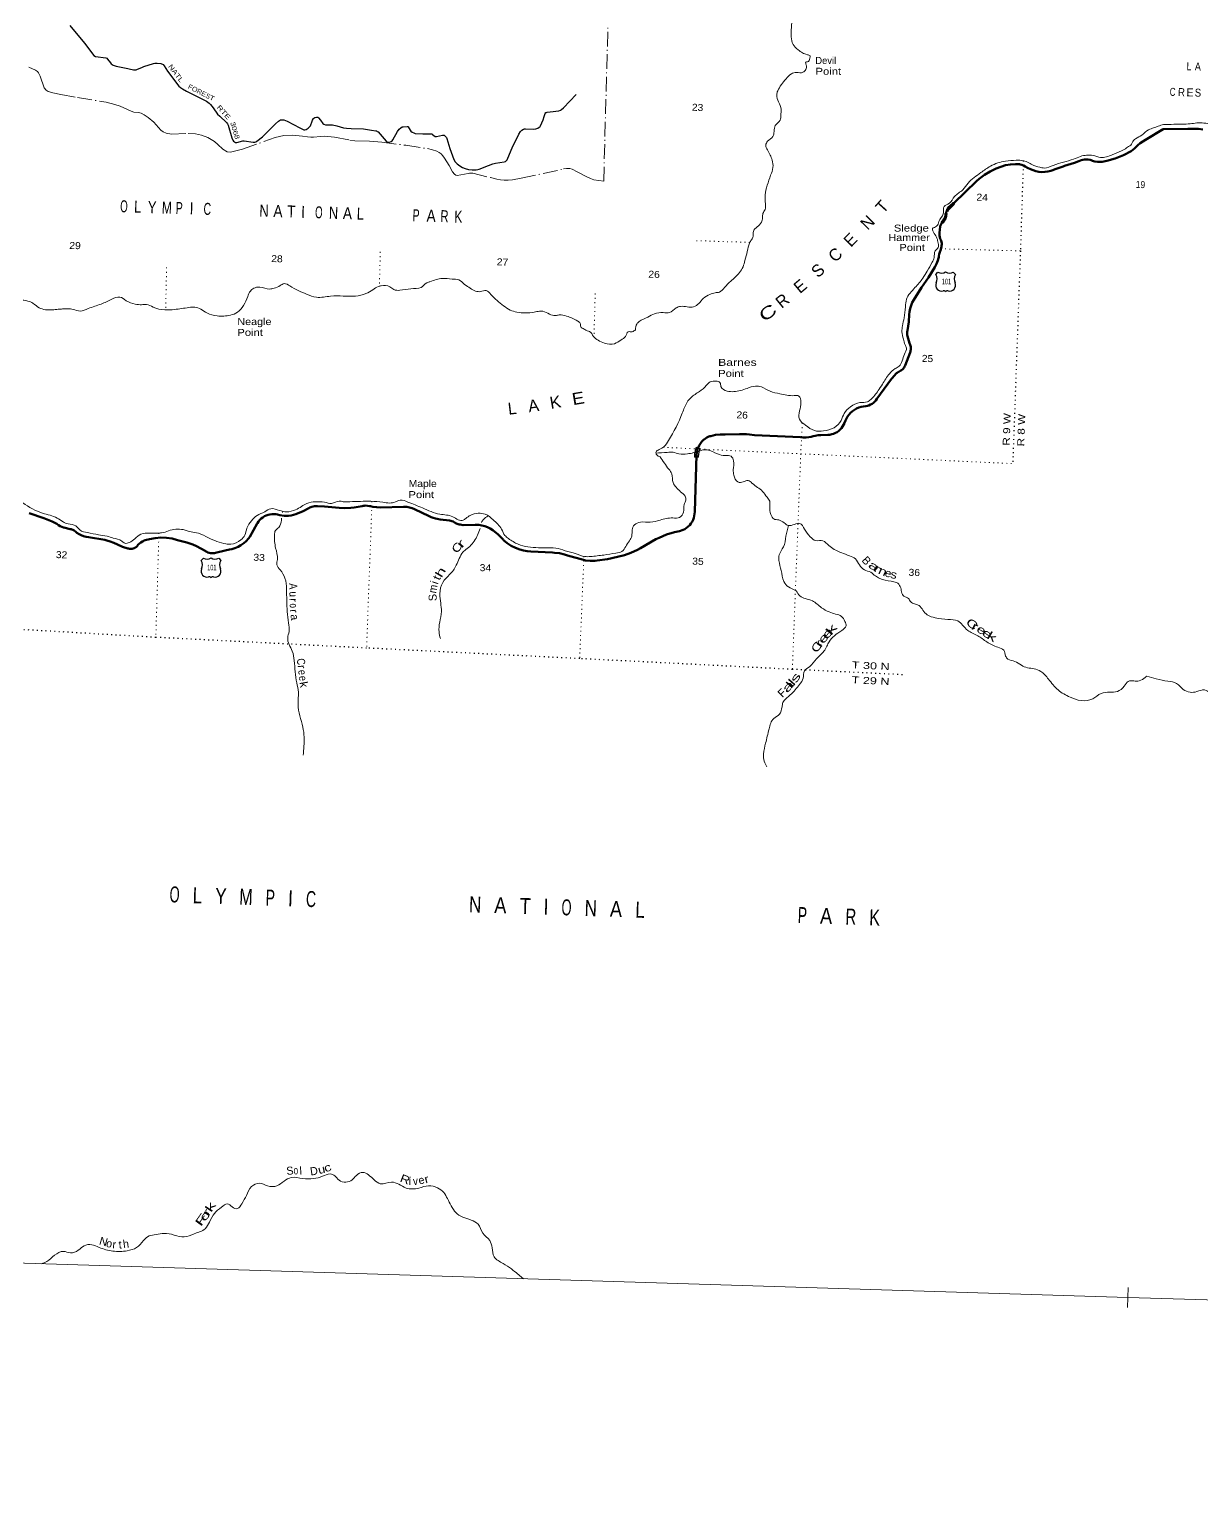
# Model space of a CAD drawing. Header units: feet. Extents: x -739708 to -488887, y 188754 to 379550.
# Drawn here: x -705545 to -676232, y 189004 to 225540 of the extents above; entities that cross this region are included whole.
import ezdxf
from ezdxf.enums import TextEntityAlignment as Align

# ---------------------------------------------------------------- set-up
doc = ezdxf.new("R2010")
doc.units = ezdxf.units.FT
doc.header["$LTSCALE"] = 73
doc.linetypes.add('DOT_DASHED', pattern=[7.7, 5, -1.2, 0.3, -1.2])
doc.linetypes.add('DOTTED', pattern=[1.5, 0.3, -1.2])
for name, color, linetype, lineweight in [('16', 7, 'Continuous', 25), ('20', 7, 'Continuous', 70), ('29', 7, 'Continuous', 25), ('39', 7, 'Continuous', 13), ('4', 7, 'Continuous', 13), ('42', 7, 'Continuous', 25), ('44', 7, 'DOT_DASHED', 13), ('57', 7, 'Continuous', 13), ('6', 7, 'DOTTED', 25), ('7', 7, 'DOTTED', 13)]:
    doc.layers.add(name, color=color, linetype=linetype, lineweight=lineweight)
doc.layers.add('30', color=7, linetype='Continuous')
doc.layers.add('41', color=7, linetype='Continuous')

msp = doc.modelspace()

# ---------------------------------------------------------------- linework, layer by layer
at = {"layer": '16'}
for p, q in [((-682878.02, 219409.63), (-682826.71, 219468.39)), ((-682634.95, 219474.36), (-682635.23, 219474.16)), ((-682442.86, 219468.48), (-682391.47, 219409.63)), ((-701243.04, 212260.46), (-701191.73, 212319.22)), ((-700999.97, 212325.19), (-701000.25, 212324.99)), ((-700807.88, 212319.31), (-700756.49, 212260.46))]:
    msp.add_line(p, q, dxfattribs=at)
for centre, radius, start, end in [((-683071, 219299), 222.05, 332.97043, 29.75871), ((-682735.63, 219626.05), 182.07, 239.97227, 303.45418), ((-682533.85, 219625.55), 181.52, 236.33975, 300.08743), ((-682533.86, 219626.05), 182.07, 236.54582, 236.59441), ((-682198.5, 219299), 222.05, 150.24129, 207.02957), ((-682731.81, 219144.1), 151.42, 159.09177, 283.81923), ((-682537.69, 219144.1), 151.42, 256.18077, 20.90823), ((-701100.65, 212476.88), 182.07, 239.97227, 303.45418), ((-700898.87, 212476.38), 181.52, 236.33975, 300.08743), ((-700898.88, 212476.88), 182.07, 236.54582, 236.59441), ((-701096.83, 211994.93), 151.42, 159.09177, 283.81923), ((-701436.02, 212149.83), 222.05, 332.97043, 29.75871), ((-700902.71, 211994.93), 151.42, 256.18077, 20.90823), ((-700563.52, 212149.83), 222.05, 150.24129, 207.02957)]:
    msp.add_arc(centre, radius, start, end, dxfattribs=at)
for centre, major_axis, start_param, end_param in [((-682676.47, 218945.28), (-19.56, 51.67), 4.95877769, 6.28318531), ((-682593.02, 218945.28), (19.56, 51.67), 0, 1.32637542), ((-701041.49, 211796.11), (-19.56, 51.67), 4.95877769, 6.28318531), ((-700958.04, 211796.11), (19.56, 51.67), 0, 1.32637542)]:
    msp.add_ellipse(centre, major_axis=major_axis, ratio=0.929097, start_param=start_param, end_param=end_param, dxfattribs=at)
at = {"layer": '20'}
for points in [[(-680591.77, 222075), (-680517.43, 222043.28), (-680448.26, 222013.96), (-680376.4, 221992.02), (-680302.64, 221977.72), (-680227.79, 221971.21), (-680152.67, 221972.55), (-680078.1, 221981.74), (-680004.9, 221998.68), (-679933.87, 222023.17), (-679918.09, 222029.77), (-679696.61, 222112.3), (-679662.93, 222122.59), (-679415.48, 222200.34), (-679308.1, 222244.15), (-679282.9, 222254.43), (-679258.1, 222263.29), (-679248.11, 222266.86), (-679205.76, 222277.52), (-679162.52, 222283.68), (-679143.88, 222284.37), (-679118.96, 222285.3), (-679093.88, 222283), (-679070.13, 222280.83), (-679022.11, 222271.3), (-678975.35, 222256.8), (-678968.75, 222254.31), (-678905.09, 222237.57), (-678840.03, 222227.57), (-678774.28, 222224.43), (-678718.79, 222227.13), (-678607.08, 222249.66), (-678396.03, 222310), (-678192.45, 222392.08), (-677998.56, 222494.98), (-677915.94, 222561.8), (-677867.02, 222605.48), (-677833.29, 222639.81), (-677772.83, 222691.81), (-677707.26, 222737.2), (-677637.31, 222775.48), (-677193.96, 223039.58)], [(-677193.96, 223039.58), (-676582.09, 223053.71), (-676405.28, 223052.75), (-676311.08, 223050.04), (-676206.74, 223036.6)], [(-684438.94, 216201.93), (-684406.68, 216230.82), (-684377.61, 216262.93), (-684352.06, 216297.89), (-683989.58, 216797.37), (-683906.56, 216892.57), (-683884.7, 216917.64), (-683859.78, 216939.67), (-683850.78, 216947.63), (-683813.83, 216973.98), (-683806.65, 216978.13), (-683781.83, 216992.47), (-683756.65, 217005.62), (-683737.09, 217018.35), (-683717.07, 217034.59), (-683698.86, 217052.84), (-683682.66, 217072.89), (-683675.17, 217084.46), (-683660.74, 217109.41), (-683650.96, 217134.46), (-683524.36, 217458.76), (-683514.62, 217483.69), (-683509.73, 217508.76), (-683506.93, 217525.04), (-683504.74, 217558.35), (-683506.05, 217591.7), (-683507.22, 217599.74), (-683510.85, 217624.78), (-683520.15, 217649.74), (-683535.37, 217690.6), (-683586.06, 217867.14), (-683586.19, 217867.68), (-683592.81, 217902.96), (-683595.7, 217938.75), (-683594.84, 217974.65), (-683590.23, 218010.25), (-683556.09, 218226.26), (-683545.26, 218412.77), (-683538.91, 218475.79), (-683523.38, 218554.82), (-683499.67, 218631.8), (-683468.05, 218705.88), (-683428.86, 218776.24), (-683238.44, 219080.23), (-683061.62, 219338), (-682909.24, 219590.16), (-682865.65, 219673.64), (-682831.02, 219761.21), (-682815.49, 219815.56), (-682808.38, 219840.46), (-682803.82, 219865.56), (-682794.53, 219916.64), (-682772.82, 219990.86), (-682766.77, 220007.47), (-682740.35, 220098.85), (-682739.24, 220103.74), (-682734.53, 220132.91), (-682732.89, 220162.4), (-682734.35, 220191.91), (-682738.88, 220221.1), (-682739.82, 220224.66), (-682746.43, 220249.64), (-682757.39, 220274.66), (-682767.95, 220300.94), (-682779.76, 220342.42), (-682787.16, 220384.91), (-682790.08, 220427.94), (-682788.49, 220471.03), (-682782.41, 220513.73), (-682770.11, 220617.83), (-682758.73, 220647.81), (-682740.85, 220685.68), (-682726.23, 220703.82), (-682682.76, 220753.92), (-682657.56, 220793.36), (-682639.68, 220844.64), (-682625.05, 220914.84), (-682623.43, 220950.34), (-682617.74, 220973.22), (-682607.07, 220997.87), (-682603.11, 221005.56), (-682590.92, 221023.71), (-682571.41, 221048.16), (-682428.76, 221192.12), (-681866.04, 221742.17), (-681800.54, 221800.33), (-681666.84, 221901.19), (-681523.34, 221987.53), (-681371.59, 222058.39), (-681138.98, 222141.55), (-681014.78, 222162.53), (-680889.07, 222170.41), (-680834.7, 222169.18), (-680809.76, 222168.61), (-680784.7, 222164.02), (-680767.83, 222160.93), (-680727, 222148.93), (-680687.64, 222132.72), (-680650.19, 222112.49), (-680649.75, 222112.22), (-680591.77, 222075)], [(-692289.63, 212439.02), (-692166.48, 212411.13), (-692092.69, 212387.72), (-691685.61, 212272.67), (-691640.82, 212262.96), (-691519.2, 212252.5), (-691397.15, 212254.81), (-691345.67, 212259.63), (-691091.16, 212290.35), (-690838.49, 212347.97), (-690667.35, 212388.95), (-690501.42, 212447.59), (-690342.54, 212523.25), (-690265.82, 212567.49), (-689878.22, 212789.96), (-689799.85, 212829.44), (-689610.05, 212907.88), (-689413.09, 212966.05), (-689291.59, 212994.1), (-689198.99, 213022.74), (-689198.47, 213022.98), (-689152.65, 213046.73), (-689109.56, 213075.14), (-689069.68, 213107.89), (-689033.44, 213144.64), (-689001.24, 213184.98), (-688973.43, 213228.45), (-688950.32, 213274.6), (-688932.16, 213322.91), (-688919.14, 213372.86), (-688911.42, 213423.89), (-688909.08, 213475.44), (-688861.88, 214902.66), (-688855.37, 214955.51), (-688847.25, 214996.53), (-688835.06, 215039.91), (-688819.59, 215077.35), (-688793.84, 215133.71), (-688762.34, 215187.08), (-688727.28, 215234.36), (-688705.83, 215259.4), (-688680.88, 215282.28), (-688675.22, 215287.47), (-688641.78, 215312.22), (-688605.94, 215333.34), (-688568.09, 215350.59), (-688552.57, 215355.79), (-688527.35, 215364.16), (-688502.57, 215371.26), (-688501.58, 215371.54), (-688385.06, 215396.93), (-688266.52, 215410.01), (-688147.26, 215410.62), (-687786.07, 215420.07), (-687617.33, 215416.76), (-687535.29, 215408.73), (-687412.88, 215394.04), (-686265.39, 215338.81), (-686203.72, 215337.09), (-686182.29, 215336.49), (-686153.72, 215335.77), (-686118.7, 215334.88), (-686058.85, 215339.64), (-685999.83, 215350.64), (-685995.1, 215351.92), (-685968.02, 215359.22), (-685945.1, 215365.51), (-685895.54, 215379.12), (-685819.26, 215391.68), (-685770.35, 215395.48), (-685757.09, 215396.4), (-685579.2, 215399.93), (-685530.7, 215404.27), (-685482.92, 215413.65), (-685436.38, 215427.98), (-685391.6, 215447.09), (-685349.06, 215470.78), (-685309.22, 215498.78), (-685272.54, 215530.8), (-685239.4, 215566.47), (-685210.17, 215605.41), (-685185.17, 215647.2), (-685164.67, 215691.37), (-685159.87, 215703.83), (-685142.05, 215755.53), (-685116.94, 215810), (-685086.27, 215861.55), (-685050.38, 215909.61), (-685009.67, 215953.65), (-684964.57, 215993.2), (-684915.59, 216027.81), (-684863.26, 216057.12), (-684808.15, 216080.79), (-684750.87, 216098.58), (-684692.04, 216110.28), (-684632.31, 216115.76), (-684592.44, 216124.25), (-684551.22, 216137.52), (-684511.61, 216155.03), (-684474.05, 216176.58), (-684438.94, 216201.93)], [(-705551.1, 213444.67), (-705183.3, 213318.87), (-704973.22, 213231.09), (-704855.84, 213172.81), (-704809.52, 213145.37), (-704770.09, 213121.21), (-704728.35, 213101.29), (-704684.75, 213085.85), (-704682.52, 213085.19), (-704525.77, 213045.89), (-704519.1, 213043.95), (-704498.38, 213040.9), (-704478.09, 213035.69), (-704458.46, 213028.4), (-704439.7, 213019.09), (-704422.02, 213007.87), (-704415.74, 213002.89), (-704390.67, 212980.27), (-704365.74, 212961.28), (-704353.86, 212952.23), (-704300.87, 212919.03), (-704244.7, 212891.55), (-704185.97, 212870.09), (-704125.31, 212854.88), (-704063.4, 212846.1), (-703653.44, 212772.43), (-703627.3, 212767.66), (-703603.44, 212761.89), (-703519.13, 212738.12), (-703428.58, 212702), (-703342.29, 212656.6), (-703209.77, 212601.25), (-703084.35, 212563.07), (-703062.05, 212556.51), (-703039.19, 212552.31), (-703016.01, 212550.53), (-702992.78, 212551.17), (-702969.74, 212554.25), (-702947.14, 212559.71), (-702925.24, 212567.51), (-702904.28, 212577.55), (-702884.48, 212589.73), (-702875.98, 212596.27), (-702851.01, 212618.08), (-702830.33, 212643.11), (-702826.19, 212648.12), (-702792.81, 212681.46), (-702756.12, 212711.12), (-702716.53, 212736.79), (-702699.48, 212745.46), (-702674.52, 212758.16), (-702649.48, 212765.28), (-702538.92, 212796.74), (-702399.19, 212821.13), (-702257.67, 212830.78), (-702115.92, 212825.58), (-701975.49, 212805.6), (-701837.92, 212771.04), (-701602.6, 212707.43), (-701455.76, 212656.93), (-701361.81, 212615.16), (-701149.91, 212502.64), (-701136.16, 212493.18), (-701107.76, 212476.79), (-701077.81, 212463.46), (-701046.63, 212453.33), (-701014.56, 212446.52), (-700981.95, 212443.1), (-700949.16, 212443.1), (-700916.56, 212446.53), (-700884.49, 212453.35), (-700643.02, 212512.43)], [(-700643.02, 212512.43), (-700534.86, 212531.92), (-700482.41, 212543.37), (-700402.55, 212568.15), (-700325.72, 212601.15), (-700252.75, 212641.99), (-700184.46, 212690.24), (-700121.58, 212745.36), (-700064.81, 212806.75), (-700033.61, 212852.84), (-699844.09, 213186.37), (-699838.13, 213196.59), (-699810.92, 213236.89), (-699779.65, 213274.14), (-699744.65, 213307.91), (-699706.32, 213337.83), (-699665.08, 213363.59), (-699621.36, 213384.89), (-699575.66, 213401.51), (-699528.47, 213413.26), (-699480.31, 213420.01), (-699431.71, 213421.69), (-699383.2, 213418.28), (-699335.31, 213409.82), (-699277.66, 213396.1), (-699171.89, 213379.86), (-699065.01, 213374.77), (-698999.29, 213384.68), (-698934.97, 213401.39), (-698881.02, 213421.2), (-698697.31, 213492.92), (-698553.99, 213570.46), (-698528.91, 213584.02), (-698503.99, 213594.3), (-698482.7, 213602.25), (-698447.07, 213611.45), (-698410.66, 213616.88), (-698373.89, 213618.47), (-698337.16, 213616.2), (-698162.77, 213606.05), (-697795.62, 213576.09), (-697652.36, 213567.08), (-697508.95, 213573.08), (-697425.33, 213583.58), (-697224.81, 213621.69), (-697199.72, 213626.46), (-697174.81, 213628.29), (-697144.85, 213630.49), (-697089.77, 213628.76), (-697035.17, 213621.29), (-697012.6, 213616.47), (-696953.5, 213603.12), (-696857.63, 213589.89), (-696760.9, 213586.75), (-696191.58, 213601.03), (-696177.17, 213601.25), (-696109.18, 213597.93), (-696041.9, 213587.52), (-695976.09, 213570.14), (-695912.45, 213545.97), (-695550.87, 213368.84), (-695499.87, 213343.36), (-695446.49, 213323.34), (-695391.31, 213309.02), (-695345.87, 213301.71), (-695270.41, 213287.43), (-695036.95, 213257.85), (-695006.83, 213252.86), (-694977.39, 213244.75), (-694948.97, 213233.61), (-694921.86, 213219.56), (-694911.54, 213213.21), (-694909.05, 213211.11), (-694888.93, 213196.06), (-694867.35, 213183.19), (-694844.55, 213172.65), (-694820.77, 213164.55), (-694796.27, 213158.98), (-694771.32, 213156), (-694696.85, 213144.77), (-694397.85, 213150.06), (-694381.87, 213150.38), (-694306.69, 213147.09), (-694232.26, 213135.95), (-694159.41, 213117.1), (-694088.93, 213090.73), (-694021.58, 213057.15), (-693958.12, 213016.7), (-693824.15, 212910.13), (-693701, 212782.23), (-693687.34, 212769.6), (-693595.58, 212694.48), (-693496.47, 212629.37), (-693391.1, 212574.97), (-693280.62, 212531.88), (-693190.06, 212507.08), (-693097.41, 212491.87), (-693008.17, 212486.47), (-692465.28, 212459.41), (-692415.02, 212453.88), (-692289.63, 212439.02)]]:
    msp.add_lwpolyline(points, dxfattribs=at)
at = {"layer": '29'}
for points in [[(-704528.72, 225632.07), (-704167.17, 225190.41), (-703927.43, 224882.84), (-703886.1, 224855.81), (-703628.21, 224828.66), (-703604.07, 224816.22), (-703585.05, 224794.02), (-703514.52, 224696.38), (-703496.29, 224676.65), (-703448.74, 224644.93), (-703370.92, 224615.15), (-703079.96, 224558.77), (-703046.78, 224551.19)], [(-703046.78, 224551.19), (-702934.65, 224525.57), (-702902.68, 224522.01), (-702868.6, 224527.55), (-702856.71, 224531.53), (-702717.51, 224594.05), (-702677.6, 224607.66), (-702441.42, 224682.21), (-702403.1, 224689.15), (-702349.49, 224688.55), (-702259.14, 224680.62), (-702236.95, 224675.86), (-702213.97, 224668.72), (-702199.71, 224657.62), (-702171.17, 224627.48), (-702088.91, 224495.67), (-701805.25, 224120.9), (-701767.77, 224084.24), (-701712.3, 224049.34), (-701611.11, 223993.8), (-701112.35, 223739.26), (-701077.17, 223716.39), (-701044.19, 223688.5), (-701014.07, 223659.95), (-700949.67, 223577.61), (-700834.9, 223419.24), (-700781.86, 223364.14), (-700611.76, 223204.93), (-700590.07, 223176.98), (-700575.8, 223143.67), (-700476.9, 222821.39), (-700456.13, 222766.97), (-700435.53, 222738.42), (-700416.51, 222722.56), (-700396.5, 222712.34), (-700376.88, 222709.87), (-700351.52, 222709.87), (-700208.86, 222747.94), (-700168.39, 222750.36), (-699948.91, 222717.8), (-699902.94, 222719.39), (-699882.34, 222725.73), (-699855.39, 222741.59), (-699711.19, 222854.45), (-699388.74, 223175.72), (-699310.13, 223245.98), (-699265.74, 223271.35), (-699224.57, 223278.14), (-699180.15, 223274.53), (-699099.52, 223239.65), (-698776.4, 223071.91), (-698679.27, 223027.09), (-698655.49, 223022.33), (-698625.36, 223030.49), (-698568.31, 223065.16), (-698543.75, 223089.74), (-698515.52, 223128.82), (-698470.3, 223243.87)], [(-692669.91, 223355.85), (-692645.2, 223436.32), (-692629.88, 223454.55), (-692616.42, 223461.69), (-692596.6, 223467.23), (-692519.38, 223475.96), (-692303.73, 223502.41), (-692264.53, 223515.61), (-692237.59, 223534.65), (-692190.72, 223576.57), (-691874, 223906.07)], [(-698470.3, 223243.87), (-698460.36, 223269.16), (-698439.13, 223305.46), (-698430.41, 223317.35), (-698405.05, 223336.38), (-698363.39, 223343.89), (-698335.3, 223342.73), (-698321.84, 223338.76), (-698309.94, 223326.87), (-698263.74, 223268.22), (-698202.16, 223180.94), (-698177.12, 223164.95), (-698141.93, 223152.39), (-698111.02, 223146.84), (-698021.08, 223151.42), (-697962.02, 223148.43), (-697859.46, 223125.66), (-697686.52, 223079.47), (-697612.52, 223068.33), (-697498.56, 223060.8), (-697189.86, 223051.89), (-697138.58, 223046.12), (-696992.44, 223016.85), (-696879.43, 223002.5), (-696861.99, 222996.16), (-696844.99, 222987.59), (-696822.37, 222972.37), (-696675.03, 222801.21), (-696617.89, 222742.38), (-696595.7, 222728.1), (-696573.59, 222719.47), (-696557.66, 222717), (-696535.47, 222717), (-696499.01, 222729.69), (-696473.65, 222747.14), (-696451.35, 222771.26), (-696335.59, 222979.6), (-696293.75, 223038.19), (-696252.53, 223079.43), (-696224, 223096.88), (-696198.76, 223103.02), (-696096.2, 223109.42), (-696082.93, 223106.39), (-696073.42, 223098.46), (-696021.24, 223016.58), (-696002.09, 222992.19), (-695971.98, 222968.4), (-695932.35, 222946.2), (-695897.75, 222934.06), (-695703.57, 222921.18), (-695527.37, 222924.78), (-695481.4, 222921.61), (-695462.38, 222912.09), (-695394.71, 222860.16), (-695379.96, 222854.99), (-695360.94, 222856.58), (-695217.5, 222895.44), (-695196.81, 222895.25), (-695172.32, 222891.47), (-695151.71, 222875.61), (-695116.84, 222837.54), (-695101.67, 222805.71), (-695028.18, 222558.62), (-694933.77, 222284.78), (-694899.56, 222225.4), (-694875.92, 222196.76), (-694850.56, 222172.96), (-694780.81, 222123.79), (-694717.41, 222085.73), (-694650.66, 222058.28), (-694560.49, 222036.56), (-694471.73, 222028.63), (-694375.04, 222027.04), (-694332.24, 222031.8), (-694294.07, 222041.66), (-694063.97, 222135.74), (-693953.41, 222179.31), (-693887.34, 222193.62), (-693669.61, 222222), (-693638.78, 222234.03), (-693615.01, 222254.65), (-693599.15, 222273.69), (-693582.09, 222313.1), (-693474.57, 222571.83), (-693301.65, 222920.44), (-693262.33, 222980.3), (-693226.66, 223014.4), (-693188.62, 223039.78), (-693164.05, 223051.67), (-693142.42, 223053.09), (-692938, 223045.86), (-692877.15, 223051.67), (-692834.36, 223065.95), (-692793.15, 223089.74), (-692772.54, 223107.19), (-692760.58, 223125.76), (-692695.12, 223273.75), (-692669.91, 223355.85)]]:
    msp.add_lwpolyline(points, dxfattribs=at)
at = {"layer": '39'}
msp.add_line((-699206.62, 213496.01), (-699214.57, 213460.09), dxfattribs=at)
for points in [[(-690330.11, 229010.59), (-690295.13, 228983.41), (-690145.56, 228937.42), (-689910.21, 228866.01), (-689579.69, 228805.14), (-689413.54, 228716.14), (-689314.89, 228601.42), (-689250.43, 228544.5), (-689157.25, 228500.63), (-689154.85, 228456.14), (-689200.85, 228411.44), (-689164.51, 228357.6), (-688959.46, 227954.28), (-688862.21, 227801.26), (-688737.18, 227746.1), (-688630.4, 227633.09), (-688465.79, 227447.27), (-688384.58, 227296.87), (-688232.75, 226982.35), (-688116.17, 226806.4), (-687950.2, 226767.87), (-687834.28, 226739.29), (-687687.46, 226673.22), (-687567.81, 226636.43), (-687396.09, 226589.6), (-686989.87, 226558.19), (-686769.37, 226521.64), (-686573.32, 226423.45), (-686419.85, 226318.78), (-686336.2, 226234.9), (-686358.46, 226122.7), (-686435.25, 226008.52), (-686470.23, 225824.14), (-686493.77, 225346.66), (-686450.14, 225161.34), (-686326.05, 225025.48), (-686213.84, 224950.62), (-686092.54, 224903.67), (-686025.03, 224874.89), (-686031.2, 224816.59), (-686089.04, 224723.9), (-686129.61, 224717.35), (-686120.04, 224648.36), (-686130.36, 224531.68), (-686201.42, 224463.71), (-686364.92, 224459.76), (-686491.18, 224426.16), (-686624.87, 224299.98), (-686833.61, 223996.99), (-686859.38, 223899.06), (-686811.27, 223725.68), (-686747.51, 223539.61), (-686754.98, 223390.53), (-686769.48, 223269.97), (-686893.54, 223131.32), (-686923.03, 222987.1), (-686953.86, 222861.1), (-687085.39, 222738.89), (-687131.3, 222641.71), (-687089.26, 222523.06), (-686971.61, 222266.33), (-686952.07, 222083.94), (-687009.58, 221890.32), (-687095.41, 221639.22), (-687148.65, 221396.99), (-687140.59, 221176.68), (-687149.85, 221033.72), (-687201.81, 220936.77), (-687211.76, 220830.17), (-687242.15, 220716.26), (-687345.26, 220599.03), (-687442.11, 220487.62), (-687448.7, 220362.73), (-687488.05, 220279.43), (-687537.55, 220194.5), (-687595.57, 219986.76), (-687654.33, 219758.87), (-687700.44, 219601.15), (-687790.49, 219455.17), (-688003.88, 219245.2), (-688163, 219085.67), (-688286.17, 218971.21), (-688399.84, 218951.26), (-688530.35, 218911.76), (-688693.29, 218812.93), (-688807.06, 218679.95), (-688934.88, 218604.02), (-689098.37, 218600.07), (-689261.28, 218612.25), (-689373.67, 218572.07), (-689535.26, 218455.02), (-689696.59, 218455.03), (-689911.32, 218428.78), (-690083.89, 218342.42), (-690295.6, 218233.31), (-690356.37, 218171), (-690389.88, 218026.94)], [(-677083.7, 226670.98), (-676964, 226727.83), (-676869.01, 226741.07), (-676756.96, 226654.96), (-676657.97, 226536.99), (-676627.08, 226429.16), (-676617.25, 226356.26), (-676552.77, 226293.79), (-676427.97, 226229.48), (-676079.72, 226037.36), (-675365.74, 225632.42), (-675225.24, 225555.54), (-675159.49, 225468.83), (-675133.43, 225334.93), (-675099.88, 225182.64), (-675100.72, 225089.9), (-675161.38, 225015.11), (-675343.39, 224855.28), (-675504.79, 224710.95), (-675606.07, 224558.75), (-675647.43, 224457.15), (-675600.64, 224342.79), (-675484.57, 224256.56), (-675328.97, 224146.95), (-675189.58, 224033.79), (-675102.15, 223932.31), (-675064.09, 223796.02), (-675000.17, 223715.42), (-674954.15, 223641.42), (-674983.57, 223535.42), (-675133.29, 223378.64), (-675258.09, 223311.86), (-675411.42, 223233.84), (-675626.51, 223175.86), (-675946.85, 223163.43), (-676315.96, 223200.89), (-676477.54, 223181.62), (-676665.06, 223169.18), (-677190.63, 223160.33)], [(-677190.63, 223160.33), (-677318.85, 223116.63), (-677435.34, 223074.58), (-677560.03, 223028.81), (-677730.42, 222891.9), (-677887.02, 222800.9), (-677973.35, 222701.21), (-678005.7, 222643.89), (-678061.48, 222607.64), (-678168.94, 222536.99), (-678236.72, 222503.21), (-678470.37, 222400.98), (-678761.17, 222335.21), (-678950.94, 222384.73), (-679111.98, 222392.8), (-679263.66, 222360.22), (-679436.76, 222294.56), (-679944.14, 222137.46), (-680166.49, 222069.22), (-680232.15, 222078.17), (-680432.12, 222134.88), (-680684.02, 222254.07), (-680873.19, 222265.22), (-681136.1, 222244.82), (-681515.93, 222115.79), (-681753.73, 221955.18), (-682073.92, 221692.71), (-682205.05, 221526.07), (-682414.96, 221356.34), (-682542.07, 221189.55), (-682674.2, 221105.71), (-682690.06, 220976.18), (-682696.48, 220924.81), (-682802.45, 220735.36), (-682861.53, 220616.21), (-682960.56, 220555.35), (-682920.69, 220432.74), (-682852.32, 220317.14), (-682822.66, 220190.88), (-682822.62, 220081.89), (-682894.19, 219999.8), (-682922.47, 219833.34), (-682971.21, 219714.06), (-683094.2, 219494.64), (-683205.49, 219319.18), (-683401.79, 219080.31), (-683614.04, 218791.58), (-683641.26, 218598.84), (-683673.53, 218323.53), (-683712.91, 218129.22), (-683726.58, 217976.33), (-683690.93, 217793.33), (-683649.7, 217652.51), (-683614.39, 217570.45), (-683666.4, 217416.99), (-683798.38, 217117.17), (-683895.4, 217056.22), (-684039.23, 216928.41), (-684216.56, 216667.13), (-684321.02, 216505.96), (-684509.05, 216282.12), (-684592.62, 216225.41), (-684777.53, 216207.32), (-685013.34, 216101.14), (-685170.66, 215935.48), (-685249.65, 215760.83), (-685425.76, 215577.72), (-685690.95, 215497.18), (-685916.38, 215507.35), (-686137.43, 215638.78), (-686291.14, 215791.9), (-686285.55, 215999.59), (-686251.55, 216212.26), (-686302.18, 216371.6), (-686422.87, 216380.17), (-686778.15, 216425.82), (-687021.78, 216491.49), (-687241.78, 216596.65), (-687390.22, 216618.37), (-687600.01, 216561.67), (-687927.65, 216481.13), (-688094.51, 216495.48), (-688251.79, 216606.35), (-688276.29, 216708.19), (-688371.85, 216742.06), (-688519.68, 216725.41), (-688619.96, 216630.28), (-688788.63, 216485.23), (-689006.07, 216329.91), (-689096.95, 216216.26), (-689217.83, 215944.28), (-689561.64, 215256.81), (-689676.15, 215103.68), (-689797.78, 215031.55), (-689874.51, 214973.88), (-689859.11, 214898.62), (-689770.04, 214852.88)], [(-690389.88, 218026.94), (-690472.28, 217979.57), (-690571.26, 217975.22), (-690639.91, 217862.75), (-690756.23, 217770.24), (-690910.82, 217679.16), (-691164.35, 217694.75), (-691325.04, 217767.39), (-691438.53, 217862.49), (-691539.04, 217981.31), (-691594.92, 217997.54), (-691673.85, 218044.92), (-691758.46, 218102.59), (-691771.47, 218187.86), (-691833.92, 218244.7), (-692111.73, 218368.17), (-692296.2, 218397.31), (-692387.42, 218384.59), (-692539.44, 218418.56), (-692702.15, 218491.28), (-692786.8, 218492.45), (-692922.92, 218465.27), (-693352.32, 218469.3), (-693523.97, 218518.13), (-693687.36, 218627.21), (-694005.66, 218911.66), (-694123.18, 219006.91), (-694263.24, 218981.9), (-694385.8, 218994.58), (-694518.29, 219066.16), (-694660.05, 219160.3), (-694805.09, 219274.75), (-694971.8, 219293.12), (-695219.22, 219310.5), (-695371.59, 219279.89), (-695526.72, 219229.21), (-695606.51, 219197.89), (-695745.65, 219088.07), (-696005.06, 219053.41), (-696280.8, 219013.32), (-696429.31, 219033.03), (-696531.6, 219103.48), (-696746.42, 219129.72), (-696817.79, 219108.18), (-696955.83, 219028.6), (-697128.84, 218930.14), (-697385.1, 218871.14), (-698010.37, 218868.4), (-698364.36, 218839.32), (-698609.56, 218917.16), (-699031.58, 219122.76), (-699168.63, 219180.39), (-699271.24, 219131.76), (-699424.94, 219064.88), (-699532.57, 219044.7), (-699782.9, 219092.46), (-699933.19, 219063.79), (-700016.33, 218996.27), (-700083.85, 218859.54), (-700186.77, 218637.34), (-700340.36, 218463.48), (-700516.36, 218393.39), (-700849.84, 218373.63), (-701101.23, 218447.67), (-701257.01, 218544.35), (-701402.55, 218590.19), (-701554.03, 218583.77), (-701912.79, 218534.68), (-702155.12, 218525.63), (-702449.02, 218595.21), (-702609.94, 218661.81), (-702735.24, 218654.41), (-702893.97, 218670.46), (-703120.83, 218753.67), (-703280.85, 218844.46), (-703476.41, 218791.26), (-703751.07, 218670.38), (-704069.89, 218555.2), (-704271.78, 218494.16), (-704449.69, 218537.18), (-704711.5, 218547.02), (-704824.72, 218539.17), (-704964.34, 218526.25), (-705299.19, 218579.2), (-705452.44, 218689.92), (-705581.5, 218745.23), (-705788.19, 218773.18), (-705965.27, 218783.87), (-706171.06, 218781.52), (-706373.98, 218692.26), (-706556.98, 218596.2), (-706849.42, 218540.58), (-707077.58, 218533.01), (-707232.9, 218587.29), (-707379.18, 218612.97), (-707653.38, 218669.7)], [(-689770.04, 214852.88), (-689666.9, 214695.61), (-689555.55, 214542.06), (-689479.2, 214424.14), (-689448.84, 214207.03), (-689372.42, 214091.12), (-689261.54, 213979.98), (-689146.7, 213866.67), (-689130.03, 213771.18), (-689172.5, 213657.72), (-689187.43, 213470.57), (-689287.1, 213337.06), (-689452.98, 213323.11), (-689773.54, 213270.57), (-690019.59, 213215.23), (-690265.51, 213218.42), (-690413.24, 213149.29), (-690472.19, 213026.36), (-690481.9, 212871.31), (-690540.71, 212752.41), (-690632.7, 212608.52), (-690727.9, 212486.96), (-690876.76, 212442.09), (-691176.89, 212396.86), (-691512.37, 212358.88), (-691656.25, 212358.36), (-691875.57, 212427.15), (-692148.09, 212505.13), (-692377.9, 212567.81), (-692640.54, 212576.76), (-692816.63, 212579.74), (-693324.84, 212667.32), (-693564.27, 212808.06), (-693653.8, 212885.66), (-693736.71, 213040.06), (-693949.75, 213280.18), (-694144.4, 213416.68), (-694318.95, 213441.4), (-694520.54, 213388.43), (-694628.22, 213311.74), (-694694.51, 213263.77), (-694952.1, 213351.26), (-695279.79, 213416.96), (-695713.73, 213572.54), (-696077.33, 213721.44), (-696273.36, 213765.14), (-696391.87, 213723.17), (-696532.43, 213695.98), (-696708.64, 213718.93), (-697002.3, 213740.06), (-697529.12, 213727.56), (-697696.42, 213729.81), (-697796.75, 213743.67), (-697986.4, 213686.21), (-698164.76, 213717.14), (-698388.84, 213725.82), (-698605.49, 213687.28), (-698735.39, 213609.4), (-698887.67, 213526.32), (-699108.13, 213475.12), (-699291.56, 213511.22), (-699503.78, 213553.51), (-699657.85, 213476.54), (-699846.75, 213384.74), (-699988.71, 213252.82), (-700104.33, 213069.45), (-700155.13, 212893.74), (-700254.14, 212778.38), (-700504.27, 212666.67), (-700626.97, 212675.32), (-701065.01, 212829.04), (-701317.09, 212939.43), (-701499.32, 212974.54), (-701696.93, 213030.41), (-702063, 213001.78), (-702238.33, 212949.83), (-702333.28, 212945.33), (-702529, 212942.59), (-702751.86, 212914.64), (-702909.28, 212801.46), (-703039.7, 212709.48), (-703153.71, 212691.66), (-703234.3, 212745.39), (-703444.98, 212821.6), (-703598.57, 212867.74), (-703813.31, 212903.57), (-704087.89, 212957.29), (-704280.59, 213022.55), (-704380.38, 213124.43), (-704574.38, 213175.17), (-704700.68, 213226.05), (-704848.96, 213321.41), (-705210.09, 213440.79), (-705707.8, 213699.88), (-706003.34, 213945.13), (-706090.59, 214095.75), (-706120.99, 214201.85)], [(-689882.49, 214946.16), (-689594.65, 214961.34), (-689449.35, 214963.95), (-689301.58, 214924.09), (-689089.82, 214924.2), (-688790.28, 214997.29)], [(-688790.28, 214997.29), (-688709.08, 215022.93), (-688594.07, 215024.66), (-688339.68, 214922.25), (-688141.49, 214882.51), (-688000.96, 214865.11), (-687934.53, 214751.6), (-687944.81, 214525.93), (-687929.54, 214392.14), (-687826.85, 214222.77), (-687695.72, 214223.89), (-687573.33, 214261.68), (-687477.02, 214193.47), (-687210.36, 213985.64), (-687098.72, 213840.16), (-687033.79, 213740.84), (-687032.25, 213617.65), (-687005.54, 213410.77), (-686928.97, 213298.9), (-686806.94, 213272.11), (-686674.44, 213200.52), (-686567.9, 213135.96), (-686415.68, 213162.54), (-686283.74, 213185.84), (-686163.97, 213042.06), (-686021.59, 212855.06), (-685879.98, 212756.89), (-685704.7, 212752.32), (-685557.71, 212635.78), (-685422.15, 212537.84), (-685034.82, 212375.94), (-684890.47, 212297.85), (-684787.03, 212148.63), (-684666.45, 212027.03), (-684503.37, 211964.39), (-684389.74, 211873.32), (-684283.06, 211812.8), (-683999.37, 211739.57), (-683863.38, 211708.22), (-683770.33, 211605.82), (-683736.87, 211473.36), (-683678.27, 211366.2), (-683565.25, 211313.51), (-683506.07, 211222.48), (-683417.07, 211174.73), (-683297.64, 211131.89), (-683201.07, 211015.23), (-683094.44, 210898.19), (-682893.33, 210828.06), (-682576.31, 210783.85), (-682331.57, 210748.41), (-682210.4, 210642.94), (-682084.07, 210513.05), (-681830.87, 210378.39), (-681604.66, 210222.54), (-681327.14, 210091.01), (-681182.7, 210014.93), (-681135.51, 209871.87), (-681077.9, 209793), (-680904.53, 209736.03), (-680740.63, 209641.06), (-680591.65, 209578.94), (-680421.21, 209552.35), (-680256.19, 209487.62), (-680063.61, 209294.68), (-679823.48, 209023.26), (-679523.49, 208844.46), (-679246.29, 208759.36), (-678958.32, 208803.03), (-678749.82, 208934.47), (-678536.81, 208968.85), (-678342.58, 208985.77), (-678172.28, 209120.66), (-678069.16, 209237.89), (-677927.6, 209248.72), (-677794.39, 209251.79), (-677646.36, 209334.27), (-677607.98, 209366.37)], [(-694070.08, 213375.54), (-694193.8, 213279.26), (-694236.7, 213213.35)], [(-699236.43, 213314.36), (-699240.07, 213265.06), (-699309.22, 213083.98), (-699390.72, 213006.3), (-699414.77, 212900.23), (-699384.51, 212570.09), (-699342.41, 212287.95), (-699353.4, 212153.13), (-699271.45, 212022.89), (-699151.96, 211816.55), (-699113.52, 211544.64), (-699095.85, 210980.83), (-699061.8, 210698.99), (-699049.64, 210480.55), (-699083.52, 210326.4), (-699049.29, 210159.61), (-698968.67, 209993.08), (-698920.77, 209759.16), (-698858.58, 209199.74), (-698816.5, 208972.1), (-698825.78, 208663.63), (-698705.4, 208095.96), (-698672.19, 207846.45), (-698699.02, 207389.27)], [(-694268.8, 213057.23), (-694341.12, 212891.21), (-694373.98, 212819.78), (-694472.16, 212672.09), (-694599.44, 212555.76), (-694701.51, 212466.75), (-694868.77, 212140), (-695034.64, 211906.04), (-695209.1, 211712.77), (-695280.15, 211424.79), (-695258.36, 211193.87), (-695241.79, 210985.35), (-695283.91, 210716.47), (-695298.66, 210478.85), (-695266.6, 210308.09)], [(-686566.98, 213136.23), (-686628.07, 212869.78), (-686690.47, 212597.62), (-686796.39, 212403.79), (-686801.7, 212258.66), (-686746.34, 212008.32), (-686679.7, 211735.34), (-686567.69, 211599.94), (-686375.81, 211497.86), (-686277.53, 211373.06), (-686144.82, 211307.52), (-685965.33, 211252.33), (-685737.77, 211078.27), (-685545.97, 210974.18), (-685384.61, 210919.67), (-685237.43, 210863.68), (-685151.38, 210735.3), (-685123.14, 210625.24), (-685232.15, 210512.27), (-685549.19, 210225.46), (-685603.52, 210118.51), (-685678.81, 209990.14), (-685867.37, 209797.4), (-686041.83, 209604.14), (-686166.73, 209497.82), (-686195.6, 209315.23), (-686287.96, 209161.26), (-686519.38, 208899.49), (-686701.83, 208708.54), (-686726.03, 208598.44), (-686793.31, 208413.25), (-686932.23, 208309.48), (-687048.71, 208047.42), (-687136.36, 207691.44), (-687184.6, 207420.76), (-687171.03, 207240.62), (-687105.63, 207098.89)], [(-677607.98, 209366.37), (-677369.6, 209305.09), (-677077.76, 209241.74), (-676860.17, 209184.69), (-676697.65, 209038.57), (-676524.85, 208964.73), (-676359.32, 208981.87), (-676160.87, 209022.21), (-676016.4, 208943.19), (-675849.71, 208736.43), (-675623.66, 208562.15), (-675341.03, 208460.77), (-675180.82, 208435.72), (-674991.21, 208581.2), (-674847.84, 208728.09)], [(-705238.89, 194676.11), (-705107.55, 194738.46), (-704910.4, 194890.5), (-704691, 194989.24), (-704516.82, 194954.43), (-704318.89, 195017.64), (-704173.63, 195129.25), (-703983.07, 195156.4), (-703800, 195088.96), (-703454.48, 194997.26), (-703097.27, 195004.02), (-702864.44, 195084.08), (-702690.64, 195259.21), (-702547.18, 195376.94), (-702374.67, 195406.79), (-702175.9, 195437.67), (-701921.24, 195397.82), (-701670.9, 195350.06), (-701417.85, 195431.38), (-701147.07, 195556.44), (-701038.16, 195721.89), (-700915.25, 195939.3), (-700740.25, 196092.18), (-700592.07, 196173.4), (-700471.66, 196102.27), (-700336.19, 196056.81), (-700232.85, 196180.08), (-700114.49, 196383.53), (-699985.09, 196612.81), (-699790.59, 196692.29), (-699585.3, 196626.04), (-699353.25, 196629.43), (-699175.63, 196743.86), (-698994.86, 196833.95), (-698705.3, 196810.96), (-698439.17, 196809.03), (-698213.26, 196865.13), (-698023.53, 196924.6), (-697904.17, 196879.75), (-697799.33, 196768.83), (-697629.7, 196720.07), (-697474.28, 196778.82), (-697367.58, 196883.8), (-697205.31, 196964.5), (-697066.4, 196902.76), (-696921.88, 196774.2), (-696768.04, 196679.61), (-696486.26, 196719.48), (-696306.71, 196666.31), (-696120.57, 196572.52), (-695806.03, 196570.79), (-695561.85, 196630.24), (-695340, 196575.48), (-695182.88, 196460.58), (-695091.67, 196307.79), (-694993.37, 196128.49), (-694882.62, 195958.82), (-694500.28, 195770.87), (-694324.59, 195667.38), (-694207.7, 195445), (-694032.94, 195260.81), (-693975.14, 195076.98), (-693920.83, 194852.91), (-693699.01, 194687.14), (-693490.26, 194550.11), (-693337.46, 194427.3), (-693220.02, 194330.04), (-693186.38, 194300.42)]]:
    msp.add_spline(points, degree=3, dxfattribs=at)
at = {"layer": '4'}
for q in [(-678085.32, 193587.86), (-678077.92, 193837.76), (-678077.92, 193837.76), (-678077.92, 193837.76)]:
    msp.add_line((-678070.53, 194087.64), q, dxfattribs=at)
msp.add_lwpolyline([(-534936.22, 373877.7), (-519702.48, 373516.18), (-489136.84, 372822.34), (-493183.05, 189004.41), (-524001.53, 189704), (-554819.03, 190445.97), (-585635.48, 191230.33), (-616450.82, 192057.09), (-647264.98, 192926.23), (-678077.93, 193837.75), (-708889.59, 194791.67), (-739699.92, 195787.95)], dxfattribs=at)
msp.add_lwpolyline([(-534936.22, 373877.7), (-519702.48, 373516.18), (-489136.84, 372822.34), (-493183.05, 189004.41), (-524001.53, 189704), (-554819.03, 190445.97), (-585635.48, 191230.33), (-616450.82, 192057.09), (-647264.98, 192926.23), (-678077.93, 193837.75), (-708889.59, 194791.67), (-739699.92, 195787.95)], dxfattribs=at)
at = {"layer": '44'}
msp.add_line((-691183.64, 221738.37), (-691079.33, 225577.53), dxfattribs=at)
msp.add_lwpolyline([(-705558.22, 224592.4), (-705385.51, 224516.69), (-705335.51, 224480.66), (-705309.77, 224451.76), (-705275.96, 224370.75), (-705175.18, 224079), (-705125.88, 224020.98), (-705073.96, 223985.91), (-705040.79, 223971.95), (-704957.25, 223952.21), (-704759.35, 223910.94), (-704341.71, 223834.28), (-703624.76, 223715.53), (-703401.91, 223660.51), (-703273.42, 223615.42), (-702999.46, 223489.38), (-702932.97, 223470.69), (-702816.62, 223456.46), (-702743.91, 223438.49), (-702674.15, 223402.75), (-702572.85, 223332.44), (-702431.76, 223213.93), (-702251.59, 223018.68), (-702199.39, 222977.09), (-702123.13, 222938.76), (-701990.85, 222912.96), (-701572.31, 222933.58), (-701387.56, 222923.07), (-701241.04, 222894.53), (-701082.99, 222837.29), (-700914.2, 222735.63), (-700831.58, 222658.04), (-700708.54, 222539.25), (-700593.46, 222478.12), (-700509.51, 222467.94), (-700211.88, 222545.09), (-699399.92, 222830.79), (-699177.8, 222884.9), (-698963.63, 222890.51), (-698714.53, 222867.72), (-698591.48, 222848.1), (-698506.62, 222840.97), (-698434.94, 222841.95), (-698260.2, 222857.18), (-698167.71, 222863.48), (-698081.22, 222862.25), (-698081.22, 222862.25), (-697916.75, 222839.17), (-697526.53, 222767.67), (-697402.96, 222752.02), (-697034.9, 222740.37), (-696734.37, 222713.84), (-696132.59, 222639.99), (-695585.88, 222554.96), (-695464.62, 222529.47), (-695354.03, 222490.08), (-695294.52, 222456.61), (-695249.48, 222421.77), (-695206.38, 222377.47), (-695161.84, 222320.68), (-695049.5, 222137.78), (-694962.09, 221974.93), (-694916.74, 221917.35), (-694880.61, 221894.76), (-694847.49, 221887.31), (-694575.3, 221931.86), (-694537.25, 221940.13), (-694506.69, 221942.34), (-694459.29, 221938.35), (-694016.04, 221829.6), (-693856.09, 221792.06), (-693765.09, 221775.41), (-693670.32, 221768.14), (-693575.38, 221769.44), (-693463.99, 221779.21), (-693247.05, 221813.33), (-692184.88, 222046.73), (-692113.35, 222059.79), (-692075.5, 222061.9), (-692033.15, 222057.39), (-691975.67, 222038.47), (-691844.53, 221978.67), (-691601.45, 221846.48), (-691514.71, 221806.92), (-691430.67, 221779.42), (-691183.64, 221738.37)], dxfattribs=at)
at = {"layer": '57'}
for p, q in [((-682453.75, 221207.7), (-682412.85, 221166.81)), ((-682453.61, 221196.24), (-682424.03, 221166.66)), ((-682704.14, 220685.2), (-682746.01, 220726.96)), ((-682579.94, 220987.91), (-682624.18, 221019.36))]:
    msp.add_line(p, q, dxfattribs=at)
for points in [[(-682579.44, 221085.42), (-682594.21, 221069.87), (-682606.41, 221053.24), (-682616.8, 221035.43), (-682624.18, 221019.36)], [(-682614.14, 221022.04), (-682609.69, 221031.74), (-682599.71, 221048.85), (-682588.06, 221064.73), (-682573.64, 221079.91)], [(-682545.72, 221048.94), (-682559.38, 221033.91), (-682572.08, 221016.6), (-682582.16, 220999.31), (-682614.14, 221022.04)], [(-682539.8, 221043.56), (-682553.18, 221028.84), (-682565.38, 221012.21), (-682575.77, 220994.4), (-682579.94, 220987.91)], [(-682579.44, 221085.42), (-682576.33, 221089.12), (-682476.04, 221184.25), (-682453.75, 221207.7)], [(-682573.32, 221080.27), (-682570.5, 221083.63), (-682470.38, 221178.59), (-682453.61, 221196.24)], [(-682424.03, 221166.66), (-682444.7, 221144.91), (-682545.17, 221049.61), (-682545.93, 221048.7)], [(-682539.8, 221043.56), (-682539.33, 221044.12), (-682439.04, 221139.25), (-682412.85, 221166.81)], [(-682746.01, 220726.96), (-682723.88, 220750.01), (-682704.89, 220774.46), (-682688.55, 220800.76), (-682675.06, 220828.63), (-682664.55, 220857.75), (-682657.14, 220887.81), (-682654.65, 220905.89), (-682652.12, 220930.95)], [(-682734.81, 220727.08), (-682717.82, 220744.77), (-682698.32, 220769.88), (-682681.53, 220796.9), (-682667.68, 220825.52), (-682656.88, 220855.43), (-682649.27, 220886.3), (-682646.71, 220904.94), (-682644.9, 220922.83)], [(-682696.86, 220707.33), (-682701.81, 220701.32), (-682704.93, 220697.28), (-682734.81, 220727.08)], [(-682690.68, 220702.25), (-682695.55, 220696.33), (-682704.14, 220685.2)], [(-682641.01, 220787.42), (-682652.99, 220769.41), (-682697.21, 220706.87)], [(-682690.68, 220702.25), (-682646.39, 220764.88), (-682634.35, 220782.99)], [(-682652.12, 220930.95), (-682627.13, 220930.55), (-682594.99, 220930.04)], [(-682644.9, 220922.83), (-682627.26, 220922.55), (-682604.05, 220922.18)], [(-682604.05, 220922.18), (-682609.38, 220880.12), (-682613.31, 220857.31), (-682621.2, 220835.08), (-682629.19, 220812.59), (-682641.58, 220786.41)], [(-682594.99, 220930.04), (-682601.47, 220878.94), (-682605.54, 220855.28), (-682613.66, 220832.4), (-682621.79, 220809.53), (-682634.35, 220782.99)], [(-688915.76, 214845.72), (-688914.22, 214870.73), (-688910.97, 214923.44), (-688898.3, 214999.01), (-688877.8, 215072.85), (-688870.65, 215093.17)], [(-688811.56, 214844.07), (-688836.5, 214844.47), (-688891.48, 214845.33), (-688915.76, 214845.72)], [(-688907.27, 214853.59), (-688906.24, 214870.24), (-688903.01, 214922.53), (-688890.48, 214997.27), (-688870.16, 215070.45), (-688865.78, 215082.9)], [(-688819.07, 214852.19), (-688836.37, 214852.47), (-688891.35, 214853.33), (-688907.27, 214853.59)], [(-688870.65, 215093.17), (-688821.55, 215075.39), (-688772.4, 215057.6)], [(-688865.78, 215082.9), (-688824.27, 215067.87), (-688782.57, 215052.78)], [(-688782.57, 215052.78), (-688786.68, 215041.09), (-688804.43, 214977.19), (-688815.42, 214911.63), (-688818, 214869.56), (-688819.07, 214852.19)], [(-688811.56, 214844.07), (-688810.02, 214869.07), (-688807.46, 214910.72), (-688796.61, 214975.45), (-688779.04, 215038.69), (-688772.4, 215057.6)]]:
    msp.add_lwpolyline(points, dxfattribs=at)
at = {"layer": '6'}
for points in [[(-680693.14, 222256.04), (-680766.56, 220000.58), (-680957.35, 214681.13)], [(-683715.87, 209403.69), (-686465.77, 209537.31), (-691784.02, 209805.82), (-697110.48, 210070.59), (-702380.4, 210337.28), (-707673.02, 210645.19), (-708386.97, 210673.17)]]:
    msp.add_lwpolyline(points, dxfattribs=at)
at = {"layer": '7'}
for p, q in [((-696767.93, 219974.23), (-696789.89, 219120.03)), ((-687530.86, 220210.61), (-688898.58, 220255.74)), ((-680766.56, 220000.58), (-682841.06, 220053.55)), ((-702112.26, 219585.71), (-702134.48, 218524.53)), ((-691395.3, 218932.65), (-691428, 217852.7)), ((-689696.64, 215088.52), (-688886.7, 215050.42)), ((-696976.11, 213739.43), (-697110.48, 210070.59)), ((-702302.96, 212946.26), (-702380.4, 210337.28)), ((-691678.15, 212364.21), (-691784.02, 209805.82))]:
    msp.add_line(p, q, dxfattribs=at)
for points in [[(-686218.77, 215697.97), (-686258.29, 214926.78), (-686465.77, 209537.31)], [(-688775.94, 215045.21), (-686258.29, 214926.78), (-680957.35, 214681.13)]]:
    msp.add_lwpolyline(points, dxfattribs=at)

# ---------------------------------------------------------------- texts
at = {"layer": '16', "width": 0.6}
for p in [(-682615.16, 219162.59), (-700980.18, 212013.42)]:
    msp.add_text('101', height=140, dxfattribs=at).set_placement(p, align=Align.CENTER)
at = {"layer": '30'}
for s, rotation, width, p in [('NATL', 307.122, 1.25, (-702078.67, 224605.33)), ('FOREST', 332.963, 1.1, (-701591.74, 224066.34)), ('RTE', 311.909, 1.3, (-700866.39, 223580.07)), ('3068', 287.06, 1.25, (-700523.13, 223203.59))]:
    msp.add_text(s, height=120, rotation=rotation, dxfattribs=dict(at, width=width)).set_placement(p)
at = {"layer": '41'}
for s, width, p in [('L', 0.8, (-676552.85, 224514.55)), ('A', 0.85, (-676331.93, 224507.66)), ('C', 0.75, (-676962.8, 223874.51)), ('R', 0.9, (-676742.66, 223867.64)), ('S', 0.9, (-676330.73, 223854.77))]:
    msp.add_text(s, height=200, rotation=358.211, dxfattribs=dict(at, width=width)).set_placement(p, align=Align.CENTER)
msp.add_text('E', height=200, rotation=358.211, dxfattribs=at).set_placement((-676530.39, 223861.01), align=Align.CENTER)
for s, height, rotation, p in [('T', 300, 48.195, (-684192.39, 220913.34)), ('N', 300, 45.184, (-684583.36, 220499.8)), ('E', 300, 45.184, (-685004.59, 220075.85)), ('C', 300, 42.194, (-685401.77, 219695.1)), ('S', 300, 42.194, (-685827.04, 219309.56)), ('E', 300, 39.802, (-686277.92, 218917.58)), ('R', 300, 39.184, (-686733.84, 218545.95)), ('A', 300, 8.175, (-693050.07, 215964)), ('B', 200, 311.708, (-684747.05, 212255.78)), ('i', 200, 72.165, (-695330.77, 211652.3)), ('r', 200, 271.89, (-699042.73, 211310.03)), ('S', 200, 94.237, (-695354.31, 211250.71)), ('r', 200, 274.74, (-699028.34, 211032.51)), ('a', 200, 276.935, (-699016.58, 210905.43)), ('r', 200, 276.334, (-698834.93, 209635.32)), ('F', 200, 45.067, (-686714.69, 208820.74)), ('S', 200, 6.41, (-699105.59, 196897.54)), ('l', 200, 4.236, (-698780.13, 196900.23)), ('D', 200, 8.587, (-698508.37, 196884.44)), ('i', 200, 357.028, (-696062.79, 196650.61)), ('e', 200, 12.41, (-695792.26, 196658.84)), ('o', 200, 346.526, (-703638.02, 195107.68)), ('r', 200, 355.923, (-703470.48, 195067.3)), ('t', 200, 2.289, (-703305.21, 195057.77)), ('h', 200, 7.957, (-703187.81, 195066.25))]:
    msp.add_text(s, height=height, rotation=rotation, dxfattribs=at).set_placement(p)
for s, height, rotation, width, p in [('C', 300, 36.993, 1.5, (-687166.31, 218205.78)), ('K', 300, 9.477, 1.05, (-692506.38, 216048.99)), ('E', 300, 9.477, 1.15, (-691949.52, 216141.96)), ('L', 300, 6.884, 0.95, (-693558.98, 215902.58)), ('C', 200, 59.228, 1.35, (-694831.26, 212421.39)), ('r', 200, 51.12, 2, (-694732.68, 212548.93)), ('h', 200, 59.314, 1.6, (-695239.11, 211813.67)), ('a', 200, 327.684, 1.65, (-684589.32, 212102.59)), ('r', 200, 325.568, 1.8, (-684463.76, 212021.55)), ('n', 200, 335.873, 1.4, (-684340.19, 211941.68)), ('e', 200, 345.34, 1.05, (-684169.64, 211867.64)), ('s', 200, 346.728, 1.25, (-684034.73, 211830.81)), ('A', 200, 271.919, 0.85, (-699047.81, 211687.91)), ('m', 200, 79.418, 0.95, (-695376.27, 211429.1)), ('t', 200, 66.619, 1.2, (-695284.88, 211748.72)), ('u', 200, 271.304, 0.9, (-699042.11, 211482.07)), ('o', 200, 272.287, 0.75, (-699033.82, 211182.43)), ('e', 200, 50.18, 1.85, (-685605.37, 210267.14)), ('k', 200, 50.734, 2.05, (-685503.57, 210365.29)), ('C', 200, 323.34, 1.5, (-682148.59, 210677.88)), ('r', 200, 332.25, 1.6, (-682011.17, 210555.72)), ('e', 200, 331.271, 1.45, (-681882.72, 210490.51)), ('e', 200, 324.899, 1.65, (-681750.18, 210415.67)), ('k', 200, 328.826, 1.7, (-681625.05, 210328.37)), ('C', 200, 54.71, 1.45, (-685859.54, 209929.5)), ('r', 200, 55.439, 1.8, (-685757.51, 210062.39)), ('e', 200, 52.087, 1.75, (-685694.41, 210155.47)), ('C', 200, 277.134, 0.85, (-698858.34, 209799.44)), ('e', 200, 276.351, 0.85, (-698821.55, 209515.02)), ('e', 200, 276.352, 0.85, (-698806.39, 209365.87)), ('s', 200, 58.264, 1.8, (-686369.71, 209177.2)), ('k', 200, 279.947, 1.1, (-698789.09, 209214.69)), ('a', 200, 48.086, 2, (-686601.06, 208930.8)), ('l', 200, 48.934, 1.65, (-686496.83, 209046.67)), ('l', 200, 48.954, 1.65, (-686437.57, 209116.19)), ('o', 200, 2.236, 0.75, (-698931.45, 196912.88)), ('u', 200, 14.242, 1.2, (-698300.68, 196918.72)), ('c', 200, 19.634, 1.35, (-698140.1, 196960.64)), ('R', 200, 338.365, 1.25, (-696295.71, 196741.37)), ('v', 200, 4.669, 0.9, (-695942.2, 196643.43)), ('r', 200, 15.579, 1.2, (-695637.4, 196685.25)), ('k', 200, 57.023, 1.8, (-700998.61, 195948.12)), ('F', 200, 54.205, 1.95, (-701259.34, 195591.35)), ('o', 200, 51.621, 1.75, (-701159.59, 195716.5)), ('r', 200, 57.148, 1.75, (-701067.88, 195842.9)), ('N', 200, 344.225, 1.05, (-703811.37, 195166.14))]:
    msp.add_text(s, height=height, rotation=rotation, dxfattribs=dict(at, width=width)).set_placement(p)
at = {"layer": '42'}
msp.add_text('Devil', height=175, dxfattribs=at).set_placement((-685892.28, 224671.67))
for s, width, p in [('Point', 1.2, (-685888.43, 224401.33)), ('Hammer', 1.15, (-684064.86, 220247.1)), ('Sledge', 1.2, (-683929.37, 220481.62)), ('Point', 1.2, (-683793.89, 219996.94)), ('Neagle', 1.15, (-700342.67, 218144.29)), ('Point', 1.2, (-700342.67, 217873.3)), ('Point', 1.2, (-688322.58, 216849.27)), ('Barnes', 1.3, (-688322.58, 217125.47)), ('Maple', 1.1, (-696058.93, 214095.06)), ('Point', 1.2, (-696064.13, 213818.86))]:
    msp.add_text(s, height=175, dxfattribs=dict(at, width=width)).set_placement(p)
at = {"layer": '44'}
for s, rotation, width, p in [('O', 358.222, 0.6, (-703180.9, 220963.85)), ('L', 358.223, 0.8, (-702838.16, 220953.21)), ('Y', 358.225, 0.8, (-702476.52, 220941.99)), ('M', 358.225, 0.75, (-702108.98, 220930.61)), ('P', 358.225, 0.65, (-701799.29, 220921.01)), ('I', 358.227, 0.85, (-701490.77, 220911.45)), ('C', 358.228, 0.65, (-701097.27, 220899.28)), ('N', 358.231, 0.8, (-699679.05, 220855.44)), ('A', 358.231, 0.85, (-699330.39, 220844.67)), ('T', 358.232, 0.85, (-698998.27, 220834.42)), ('I', 358.235, 0.85, (-698703.92, 220825.34)), ('O', 358.235, 0.6, (-698309.23, 220813.17)), ('N', 358.235, 0.8, (-697941.68, 220801.86)), ('A', 358.237, 0.85, (-697593.03, 220791.11)), ('L', 358.238, 0.8, (-697271.53, 220781.21)), ('P', 358.241, 0.65, (-695878.1, 220738.37)), ('A', 358.241, 0.85, (-695501.11, 220726.79)), ('R', 358.242, 0.7, (-695167.8, 220716.56)), ('K', 358.245, 0.75, (-694821.52, 220705.94))]:
    msp.add_text(s, height=300, rotation=rotation, dxfattribs=dict(at, width=width)).set_placement(p, align=Align.CENTER)
for s, rotation, width, p in [('O', 357.67, 0.6, (-702042.66, 203717.21)), ('L', 358.103, 0.8, (-701465.95, 203694.24)), ('Y', 358.103, 0.8, (-700901.69, 203675.55)), ('M', 358.103, 0.75, (-700299.66, 203655.61)), ('P', 358.103, 0.65, (-699640.96, 203633.79)), ('I', 358.103, 0.85, (-699083, 203615.31)), ('C', 358.103, 0.65, (-698632.06, 203600.37)), ('N', 358.154, 0.8, (-694557.08, 203466.92)), ('A', 358.154, 0.85, (-693923.55, 203446.51)), ('T', 358.154, 0.85, (-693290.01, 203426.09)), ('I', 358.154, 0.85, (-692694.27, 203406.89)), ('O', 358.154, 0.6, (-692243.32, 203392.36)), ('N', 358.154, 0.8, (-691666.44, 203373.77)), ('A', 358.124, 0.85, (-691032.91, 203353.35)), ('L', 358.11, 0.8, (-690399.4, 203332.53)), ('P', 358.11, 0.65, (-686337.04, 203198.45)), ('A', 358.161, 0.85, (-685779.07, 203180.04)), ('R', 358.218, 0.7, (-685145.53, 203160)), ('K', 358.218, 0.75, (-684549.75, 203141.46))]:
    msp.add_text(s, height=400, rotation=rotation, dxfattribs=dict(at, width=width)).set_placement(p)
at = {"layer": '6'}
for s, rotation, width, p in [('R 9 W', 87.946, 1.25, (-681035.59, 215128.1)), ('R 8 W', 87.946, 1.25, (-680673.01, 215109.19)), ('T 30 N', 357.218, 1.35, (-684985.78, 209564.69)), ('T 29 N', 357.218, 1.35, (-684988.85, 209191.8))]:
    msp.add_text(s, height=175, rotation=rotation, dxfattribs=dict(at, width=width)).set_placement(p)
at = {"layer": '7'}
for s, width, p in [('23', 1.1, (-688983.04, 223503.85)), ('24', 1.1, (-681867.91, 221256.37)), ('19', 0.9, (-677884.07, 221574.99)), ('29', 1.1, (-704545.51, 220050.56)), ('28', 1.1, (-699497.44, 219721.52)), ('27', 1.1, (-693859.62, 219639.64)), ('26', 1.1, (-690069.37, 219330.44)), ('25', 1.1, (-683235.02, 217226.88)), ('26', 1.1, (-687867.35, 215814.81)), ('32', 1.1, (-704883.65, 212320.91)), ('33', 1.1, (-699944.33, 212254.32)), ('35', 1.1, (-688973.43, 212157.08)), ('34', 1.1, (-694286.95, 211995.24)), ('36', 1.1, (-683564.72, 211878.65))]:
    msp.add_text(s, height=175, rotation=357.848, dxfattribs=dict(at, width=width)).set_placement(p)

doc.saveas('drawing.dxf')
